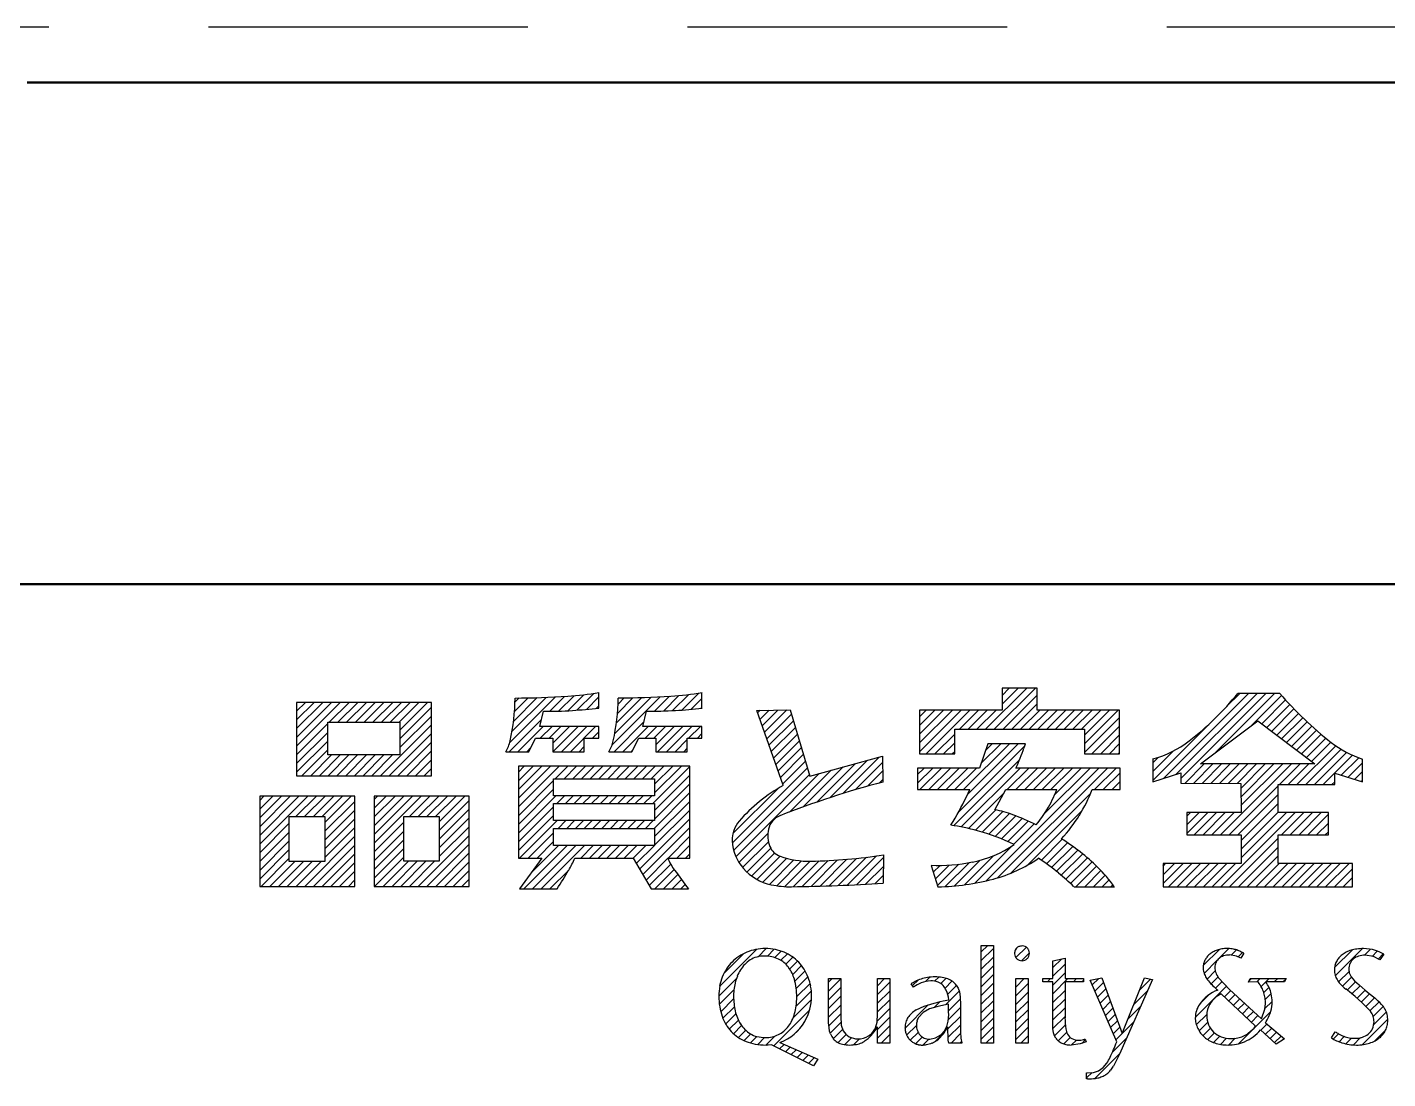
# Model space of a CAD drawing. Header units: millimetres. Extents: x -1556 to 1738, y -901 to 1368.
# Drawn here: x 60 to 138.6, y -892.6 to -831.8 of the extents above; entities that cross this region are included whole.
import ezdxf

# ---------------------------------------------------------------- set-up
doc = ezdxf.new("R2010")
doc.units = ezdxf.units.MM
doc.header["$LTSCALE"] = 1.453415
doc.linetypes.add('DASHED', pattern=[19.05, 12.7, -6.35])
doc.layers.add('※200以降使用不可', color=7, linetype='Continuous')
doc.layers.add('設計用（構成部品類）', color=7, linetype='Continuous')

# ---------------------------------------------------------------- blocks, each defined once
blk = doc.blocks.new('JZB_0001')
at = {"layer": '※200以降使用不可', "color": 30, "linetype": 'Continuous', "lineweight": 50}
blk.add_line((25, 9.288), (821, 9.288), dxfattribs=at)
at = {"layer": '※200以降使用不可', "color": 1, "linetype": 'Continuous', "lineweight": 25}
for p, q in [((411.549, 7.454), (411.764, 7.669)), ((411.678, 7.457), (411.9, 7.679)), ((411.809, 7.462), (412.04, 7.693)), ((411.943, 7.47), (412.185, 7.711)), ((412.259, 7.497), (412.259, 7.723)), ((413.063, 7.454), (413.279, 7.671)), ((413.192, 7.457), (413.416, 7.681)), ((413.324, 7.463), (413.557, 7.696)), ((413.459, 7.472), (413.702, 7.715)), ((413.749, 7.497), (413.749, 7.723)), ((417.846, 7.193), (418.442, 7.788)), ((417.972, 7.193), (418.568, 7.788)), ((418.084, 7.682), (418.189, 7.788)), ((418.084, 7.556), (418.316, 7.788)), ((418.084, 7.788), (418.084, 7.47)), ((418.592, 7.788), (418.084, 7.788)), ((418.098, 7.193), (418.592, 7.686)), ((418.592, 7.47), (418.592, 7.788)), ((420.415, 6.482), (421.644, 7.711)), ((420.602, 6.543), (421.77, 7.711)), ((420.668, 6.483), (421.896, 7.711)), ((421.159, 6.848), (422.022, 7.711)), ((421.329, 7.522), (421.518, 7.711)), ((422.096, 7.711), (421.49, 7.711)), ((421.663, 7.226), (422.12, 7.683)), ((407.893, 7.456), (408.019, 7.581)), ((407.893, 7.33), (408.145, 7.581)), ((407.893, 7.204), (408.271, 7.581)), ((407.893, 7.077), (408.397, 7.581)), ((407.893, 6.951), (408.523, 7.581)), ((407.893, 7.581), (407.893, 6.523)), ((409.84, 7.581), (407.893, 7.581)), ((408.363, 7.295), (408.65, 7.581)), ((408.489, 7.295), (408.776, 7.581)), ((408.615, 7.295), (408.902, 7.581)), ((408.742, 7.295), (409.028, 7.581)), ((408.868, 7.295), (409.154, 7.581)), ((408.994, 7.295), (409.28, 7.581)), ((409.12, 7.295), (409.406, 7.581)), ((409.246, 7.295), (409.532, 7.581)), ((409.372, 7.295), (409.659, 7.581)), ((409.384, 7.18), (409.785, 7.581)), ((409.384, 7.054), (409.84, 7.511)), ((409.84, 6.523), (409.84, 7.581)), ((410.971, 7.002), (411.631, 7.661)), ((411.003, 7.16), (411.498, 7.655)), ((411.025, 7.308), (411.368, 7.651)), ((411.039, 7.449), (411.238, 7.648)), ((411.047, 7.583), (411.11, 7.646)), ((412.08, 7.48), (412.259, 7.66)), ((412.218, 7.493), (412.259, 7.533)), ((412.45, 6.968), (413.145, 7.663)), ((412.488, 7.131), (413.013, 7.656)), ((412.511, 7.281), (412.882, 7.652)), ((412.527, 7.423), (412.752, 7.648)), ((412.536, 7.558), (412.624, 7.646)), ((413.595, 7.482), (413.749, 7.636)), ((413.735, 7.495), (413.749, 7.51)), ((414.539, 7.467), (415.022, 7.474)), ((414.618, 7.244), (414.846, 7.471)), ((414.651, 7.151), (414.974, 7.473)), ((415.022, 7.474), (415.309, 6.518)), ((418.225, 7.193), (418.592, 7.56)), ((421.836, 7.273), (422.18, 7.617)), ((421.908, 7.218), (422.241, 7.551)), ((421.98, 7.164), (422.302, 7.487)), ((407.893, 6.825), (408.344, 7.275)), ((408.344, 7.295), (409.384, 7.295)), ((408.344, 6.823), (408.344, 7.295)), ((409.384, 6.928), (409.84, 7.385)), ((409.384, 7.295), (409.384, 6.823)), ((410.964, 6.869), (411.429, 7.334)), ((411.404, 7.234), (411.459, 7.454)), ((412.478, 6.869), (412.911, 7.302)), ((412.894, 7.234), (412.948, 7.454)), ((414.922, 6.384), (414.539, 7.467)), ((414.552, 7.43), (414.59, 7.468)), ((414.585, 7.337), (414.718, 7.47)), ((414.684, 7.057), (415.04, 7.414)), ((414.717, 6.964), (415.069, 7.317)), ((416.892, 7.374), (416.988, 7.47)), ((416.892, 7.248), (417.114, 7.47)), ((416.892, 7.122), (417.24, 7.47)), ((416.892, 6.996), (417.366, 7.47)), ((416.892, 6.869), (417.492, 7.47)), ((416.892, 7.47), (416.892, 6.838)), ((418.084, 7.47), (416.892, 7.47)), ((416.987, 6.838), (417.619, 7.47)), ((417.468, 7.193), (417.745, 7.47)), ((417.594, 7.193), (417.871, 7.47)), ((417.72, 7.193), (417.997, 7.47)), ((418.351, 7.193), (418.628, 7.47)), ((418.477, 7.193), (418.754, 7.47)), ((419.783, 7.47), (418.592, 7.47)), ((418.603, 7.193), (418.88, 7.47)), ((418.729, 7.193), (419.006, 7.47)), ((418.855, 7.193), (419.132, 7.47)), ((418.981, 7.193), (419.258, 7.47)), ((419.107, 7.193), (419.384, 7.47)), ((419.233, 7.193), (419.51, 7.47)), ((419.275, 7.108), (419.637, 7.47)), ((419.275, 6.982), (419.763, 7.47)), ((419.275, 6.856), (419.783, 7.364)), ((419.783, 6.838), (419.783, 7.47)), ((420.952, 6.693), (421.781, 7.314)), ((421.781, 7.314), (422.603, 6.693)), ((422.052, 7.11), (422.365, 7.423)), ((422.123, 7.055), (422.429, 7.361)), ((422.195, 7.001), (422.494, 7.3)), ((407.893, 6.699), (408.344, 7.149)), ((409.105, 6.523), (409.84, 7.259)), ((409.231, 6.523), (409.84, 7.132)), ((411.09, 6.869), (411.455, 7.234)), ((412.259, 7.234), (411.404, 7.234)), ((411.412, 7.065), (411.582, 7.234)), ((411.539, 7.065), (411.708, 7.234)), ((411.592, 6.993), (411.834, 7.234)), ((411.595, 6.869), (411.96, 7.234)), ((411.721, 6.869), (412.086, 7.234)), ((411.847, 6.869), (412.212, 7.234)), ((412.169, 7.065), (412.259, 7.155)), ((412.259, 7.065), (412.259, 7.234)), ((412.604, 6.869), (412.969, 7.234)), ((413.749, 7.234), (412.894, 7.234)), ((412.926, 7.065), (413.095, 7.234)), ((413.052, 7.065), (413.221, 7.234)), ((413.082, 6.969), (413.347, 7.234)), ((413.108, 6.869), (413.473, 7.234)), ((413.234, 6.869), (413.6, 7.234)), ((413.556, 7.065), (413.726, 7.234)), ((413.683, 7.065), (413.749, 7.132)), ((413.749, 7.065), (413.749, 7.234)), ((414.75, 6.871), (415.099, 7.22)), ((414.783, 6.778), (415.128, 7.123)), ((417.113, 6.838), (417.401, 7.125)), ((417.401, 6.838), (417.401, 7.193)), ((417.401, 7.193), (419.275, 7.193)), ((419.275, 7.193), (419.275, 6.838)), ((419.383, 6.838), (419.783, 7.238)), ((419.509, 6.838), (419.783, 7.112)), ((420.262, 6.455), (421.046, 7.239)), ((422.267, 6.947), (422.559, 7.239)), ((422.339, 6.893), (422.626, 7.18)), ((422.411, 6.838), (422.694, 7.122)), ((407.893, 6.573), (408.344, 7.023)), ((407.97, 6.523), (408.344, 6.897)), ((409.357, 6.523), (409.84, 7.006)), ((409.483, 6.523), (409.84, 6.88)), ((411.216, 6.869), (411.276, 6.928)), ((411.246, 6.869), (411.345, 7.065)), ((411.345, 7.065), (411.592, 7.065)), ((411.592, 7.065), (411.592, 6.869)), ((411.973, 6.869), (412.048, 6.944)), ((412.048, 7.065), (412.259, 7.065)), ((412.048, 6.869), (412.048, 7.065)), ((412.735, 6.869), (412.835, 7.065)), ((412.835, 7.065), (413.082, 7.065)), ((413.082, 7.065), (413.082, 6.869)), ((413.361, 6.869), (413.537, 7.046)), ((413.487, 6.869), (413.537, 6.92)), ((413.537, 7.065), (413.749, 7.065)), ((413.537, 6.869), (413.537, 7.065)), ((414.816, 6.685), (415.157, 7.026)), ((414.849, 6.592), (415.186, 6.929)), ((417.239, 6.838), (417.401, 6.999)), ((417.452, 5.993), (418.411, 6.952)), ((417.529, 6.322), (418.191, 6.984)), ((417.586, 6.253), (418.317, 6.984)), ((417.879, 6.984), (417.759, 6.634)), ((417.782, 6.702), (418.065, 6.984)), ((417.848, 6.893), (417.939, 6.984)), ((418.421, 6.984), (417.879, 6.984)), ((419.635, 6.838), (419.783, 6.986)), ((420.263, 6.583), (420.561, 6.88)), ((422.345, 6.394), (422.905, 6.955)), ((422.471, 6.394), (422.982, 6.905)), ((422.483, 6.784), (422.763, 7.065)), ((422.554, 6.73), (422.833, 7.009)), ((408.096, 6.523), (408.396, 6.823)), ((408.222, 6.523), (408.522, 6.823)), ((409.384, 6.823), (408.344, 6.823)), ((408.348, 6.523), (408.648, 6.823)), ((408.474, 6.523), (408.774, 6.823)), ((408.601, 6.523), (408.9, 6.823)), ((408.727, 6.523), (409.026, 6.823)), ((408.853, 6.523), (409.152, 6.823)), ((408.979, 6.523), (409.278, 6.823)), ((409.609, 6.523), (409.84, 6.754)), ((410.914, 6.869), (411.246, 6.869)), ((411.592, 6.869), (412.048, 6.869)), ((412.404, 6.869), (412.735, 6.869)), ((412.73, 6.869), (412.741, 6.88)), ((413.082, 6.869), (413.537, 6.869)), ((414.882, 6.498), (415.215, 6.832)), ((414.915, 6.405), (415.244, 6.735)), ((415.309, 6.518), (416.359, 6.804)), ((415.407, 6.141), (415.962, 6.696)), ((415.597, 6.205), (416.136, 6.743)), ((415.783, 6.264), (416.309, 6.791)), ((415.964, 6.319), (416.36, 6.716)), ((416.359, 6.804), (416.364, 6.431)), ((416.892, 6.838), (417.401, 6.838)), ((417.365, 6.838), (417.401, 6.873)), ((417.387, 5.802), (418.333, 6.747)), ((419.275, 6.838), (419.783, 6.838)), ((419.761, 6.838), (419.783, 6.86)), ((420.265, 6.764), (420.262, 6.433)), ((420.264, 6.71), (420.342, 6.788)), ((420.728, 6.417), (421.004, 6.693)), ((420.853, 6.416), (421.13, 6.693)), ((422.603, 6.693), (420.952, 6.693)), ((420.979, 6.415), (421.256, 6.693)), ((421.104, 6.414), (421.382, 6.693)), ((421.229, 6.413), (421.509, 6.693)), ((421.24, 5.668), (422.265, 6.693)), ((421.354, 6.413), (421.635, 6.693)), ((421.48, 6.412), (421.761, 6.693)), ((421.533, 6.339), (421.887, 6.693)), ((421.535, 6.214), (422.013, 6.693)), ((421.536, 6.09), (422.139, 6.693)), ((422.092, 6.394), (422.391, 6.693)), ((422.218, 6.394), (422.517, 6.693)), ((422.597, 6.394), (423.062, 6.859)), ((422.723, 6.394), (423.147, 6.818)), ((422.985, 6.53), (423.237, 6.782)), ((423.08, 6.499), (423.291, 6.71)), ((423.291, 6.432), (423.291, 6.763)), ((407.893, 6.523), (409.84, 6.523)), ((409.736, 6.523), (409.84, 6.628)), ((411.097, 6.575), (411.182, 6.661)), ((411.097, 6.323), (411.434, 6.661)), ((411.097, 6.197), (411.56, 6.661)), ((411.097, 6.449), (411.308, 6.66)), ((411.097, 6.071), (411.686, 6.66)), ((411.097, 6.66), (411.097, 5.332)), ((413.574, 6.66), (411.097, 6.66)), ((411.63, 6.478), (411.812, 6.661)), ((411.756, 6.478), (411.938, 6.661)), ((411.882, 6.478), (412.065, 6.661)), ((412.008, 6.478), (412.191, 6.661)), ((412.135, 6.478), (412.317, 6.661)), ((412.261, 6.478), (412.443, 6.661)), ((412.387, 6.478), (412.569, 6.661)), ((412.513, 6.478), (412.695, 6.661)), ((412.639, 6.478), (412.821, 6.661)), ((412.765, 6.478), (412.947, 6.661)), ((412.891, 6.478), (413.073, 6.661)), ((413.017, 6.478), (413.2, 6.661)), ((413.037, 6.12), (413.574, 6.657)), ((413.065, 6.4), (413.326, 6.661)), ((413.065, 6.274), (413.452, 6.661)), ((413.065, 6.021), (413.574, 6.53)), ((413.574, 5.332), (413.574, 6.661)), ((414.188, 5.552), (415.273, 6.638)), ((414.207, 5.445), (415.302, 6.541)), ((414.239, 5.352), (415.442, 6.554)), ((415.011, 5.997), (415.615, 6.601)), ((415.212, 6.072), (415.789, 6.649)), ((416.141, 6.371), (416.362, 6.591)), ((416.865, 6.541), (416.958, 6.634)), ((416.865, 6.415), (417.084, 6.634)), ((416.865, 6.634), (416.865, 6.322)), ((417.759, 6.634), (416.865, 6.634)), ((416.898, 6.322), (417.211, 6.634)), ((417.024, 6.322), (417.337, 6.634)), ((417.15, 6.322), (417.463, 6.634)), ((417.276, 6.322), (417.589, 6.634)), ((417.403, 6.322), (417.715, 6.634)), ((417.494, 5.782), (418.346, 6.634)), ((417.848, 5.001), (419.481, 6.634)), ((418.018, 5.046), (419.607, 6.634)), ((418.159, 6.322), (418.472, 6.634)), ((419.79, 6.634), (418.284, 6.634)), ((418.285, 6.322), (418.598, 6.634)), ((418.412, 6.322), (418.724, 6.634)), ((418.538, 6.322), (418.85, 6.634)), ((418.664, 6.322), (418.976, 6.634)), ((418.701, 5.981), (419.355, 6.634)), ((418.79, 6.322), (419.102, 6.634)), ((418.846, 6.252), (419.229, 6.634)), ((419.421, 6.322), (419.733, 6.634)), ((419.547, 6.322), (419.79, 6.566)), ((419.79, 6.322), (419.79, 6.634)), ((420.262, 6.433), (420.668, 6.564)), ((420.668, 6.564), (420.668, 6.417)), ((422.892, 6.559), (423.291, 6.432)), ((422.892, 6.394), (422.892, 6.559)), ((423.176, 6.469), (423.291, 6.584)), ((411.097, 5.945), (411.606, 6.454)), ((411.097, 5.819), (411.606, 6.328)), ((411.606, 6.478), (413.065, 6.478)), ((411.606, 6.233), (411.606, 6.478)), ((413.065, 6.478), (413.065, 6.233)), ((413.065, 5.895), (413.574, 6.404)), ((414.195, 5.686), (414.853, 6.343)), ((416.315, 6.418), (416.363, 6.467)), ((416.865, 6.322), (417.619, 6.322)), ((417.98, 6.029), (418.139, 6.322)), ((418.139, 6.322), (418.875, 6.322)), ((419.386, 6.322), (419.79, 6.322)), ((419.673, 6.322), (419.79, 6.439)), ((420.668, 6.417), (421.532, 6.411)), ((421.366, 5.668), (422.073, 6.375)), ((421.532, 6.411), (421.538, 5.99)), ((422.073, 6.394), (422.892, 6.394)), ((422.073, 5.99), (422.073, 6.394)), ((422.849, 6.394), (422.892, 6.436)), ((423.272, 6.438), (423.291, 6.458)), ((407.359, 6.164), (407.421, 6.227)), ((407.359, 6.038), (407.547, 6.227)), ((407.359, 5.912), (407.673, 6.227)), ((407.359, 5.786), (407.799, 6.227)), ((407.359, 5.66), (407.925, 6.227)), ((407.359, 5.534), (408.052, 6.227)), ((407.359, 6.227), (407.359, 4.924)), ((408.734, 6.227), (407.359, 6.227)), ((407.882, 5.931), (408.178, 6.227)), ((408.008, 5.931), (408.304, 6.227)), ((408.134, 5.931), (408.43, 6.227)), ((408.26, 5.931), (408.556, 6.227)), ((408.3, 5.845), (408.682, 6.227)), ((408.3, 5.719), (408.734, 6.152)), ((408.733, 4.924), (408.734, 6.227)), ((409.012, 6.178), (409.062, 6.228)), ((409.012, 6.052), (409.188, 6.228)), ((409.012, 5.926), (409.314, 6.228)), ((409.012, 5.8), (409.44, 6.228)), ((409.012, 5.673), (409.566, 6.228)), ((409.012, 5.547), (409.693, 6.228)), ((409.012, 6.228), (409.012, 4.924)), ((410.387, 6.228), (409.012, 6.228)), ((409.523, 5.932), (409.819, 6.228)), ((409.649, 5.932), (409.945, 6.228)), ((409.775, 5.932), (410.071, 6.228)), ((409.901, 5.932), (410.197, 6.228)), ((409.953, 5.858), (410.323, 6.228)), ((409.953, 5.732), (410.387, 6.166)), ((410.383, 4.924), (410.387, 6.228)), ((411.097, 5.693), (411.637, 6.233)), ((413.065, 6.233), (411.606, 6.233)), ((411.606, 6.12), (413.065, 6.12)), ((411.606, 5.874), (411.606, 6.12)), ((411.65, 6.12), (411.763, 6.233)), ((411.776, 6.12), (411.889, 6.233)), ((411.902, 6.12), (412.015, 6.233)), ((412.028, 6.12), (412.141, 6.233)), ((412.154, 6.12), (412.267, 6.233)), ((412.281, 6.12), (412.393, 6.233)), ((412.407, 6.12), (412.52, 6.233)), ((412.533, 6.12), (412.646, 6.233)), ((412.659, 6.12), (412.772, 6.233)), ((412.785, 6.12), (412.898, 6.233)), ((412.911, 6.12), (413.024, 6.233)), ((413.057, 5.761), (413.574, 6.278)), ((413.065, 5.642), (413.574, 6.151)), ((413.065, 6.12), (413.065, 5.874)), ((417.598, 5.76), (418.115, 6.277)), ((418.213, 5.114), (419.362, 6.264)), ((421.493, 5.668), (422.073, 6.249)), ((421.537, 5.586), (422.073, 6.123)), ((407.786, 5.931), (408.3, 5.931)), ((407.786, 5.285), (407.786, 5.931)), ((408.3, 5.592), (408.734, 6.026)), ((408.3, 5.931), (408.3, 5.285)), ((408.3, 5.466), (408.734, 5.9)), ((409.44, 5.932), (409.953, 5.932)), ((409.44, 5.286), (409.44, 5.932)), ((409.953, 5.606), (410.387, 6.039)), ((409.953, 5.932), (409.953, 5.286)), ((409.953, 5.48), (410.386, 5.913)), ((411.097, 5.566), (411.606, 6.075)), ((411.097, 5.44), (411.606, 5.949)), ((412.847, 5.173), (413.574, 5.9)), ((413.065, 5.517), (413.574, 6.026)), ((417.699, 5.735), (417.991, 6.027)), ((417.797, 5.707), (418.094, 6.004)), ((417.893, 5.677), (418.191, 5.975)), ((417.986, 5.644), (418.284, 5.942)), ((418.077, 5.609), (418.374, 5.906)), ((418.459, 5.234), (419.238, 6.013)), ((420.755, 5.939), (420.805, 5.99)), ((420.755, 5.813), (420.932, 5.99)), ((420.755, 5.687), (421.058, 5.99)), ((420.755, 5.99), (420.755, 5.668)), ((421.538, 5.99), (420.755, 5.99)), ((420.862, 5.668), (421.184, 5.99)), ((420.988, 5.668), (421.31, 5.99)), ((421.114, 5.668), (421.436, 5.99)), ((421.246, 4.917), (422.319, 5.99)), ((421.537, 5.46), (422.073, 5.997)), ((421.537, 5.334), (422.193, 5.99)), ((422.799, 5.99), (422.073, 5.99)), ((422.123, 5.668), (422.445, 5.99)), ((422.249, 5.668), (422.571, 5.99)), ((422.375, 5.668), (422.697, 5.99)), ((422.502, 5.668), (422.799, 5.965)), ((422.799, 5.668), (422.799, 5.99)), ((407.359, 5.408), (407.786, 5.835)), ((407.359, 5.282), (407.786, 5.709)), ((408.3, 5.34), (408.734, 5.773)), ((409.012, 5.421), (409.44, 5.849)), ((409.012, 5.295), (409.44, 5.723)), ((409.953, 5.353), (410.386, 5.786)), ((411.114, 5.332), (411.656, 5.874)), ((413.065, 5.874), (411.606, 5.874)), ((411.606, 5.513), (411.606, 5.761)), ((411.606, 5.761), (413.065, 5.761)), ((411.67, 5.761), (411.782, 5.874)), ((411.796, 5.761), (411.909, 5.874)), ((411.922, 5.761), (412.035, 5.874)), ((412.048, 5.761), (412.161, 5.874)), ((412.174, 5.761), (412.287, 5.874)), ((412.3, 5.761), (412.413, 5.874)), ((412.427, 5.761), (412.539, 5.874)), ((412.553, 5.761), (412.665, 5.874)), ((412.679, 5.761), (412.791, 5.874)), ((412.805, 5.761), (412.918, 5.874)), ((412.894, 5.094), (413.574, 5.774)), ((412.931, 5.761), (413.044, 5.874)), ((413.065, 5.761), (413.065, 5.513)), ((418.166, 5.571), (418.462, 5.868)), ((418.252, 5.532), (418.548, 5.828)), ((422.628, 5.668), (422.799, 5.839)), ((422.754, 5.668), (422.799, 5.713)), ((407.359, 5.155), (407.786, 5.583)), ((408.01, 4.924), (408.733, 5.647)), ((408.136, 4.924), (408.733, 5.521)), ((409.012, 5.169), (409.44, 5.597)), ((409.65, 4.924), (410.385, 5.66)), ((409.776, 4.924), (410.385, 5.533)), ((411.175, 4.888), (411.8, 5.513)), ((411.24, 5.332), (411.606, 5.697)), ((411.287, 5.126), (411.674, 5.513)), ((411.301, 4.888), (411.926, 5.513)), ((411.366, 5.332), (411.606, 5.571)), ((411.427, 4.888), (412.052, 5.513)), ((413.065, 5.513), (411.606, 5.513)), ((411.997, 5.332), (412.179, 5.513)), ((412.123, 5.332), (412.305, 5.513)), ((412.249, 5.332), (412.431, 5.513)), ((412.375, 5.332), (412.557, 5.513)), ((412.501, 5.332), (412.683, 5.513)), ((412.627, 5.332), (412.809, 5.513)), ((412.754, 5.331), (412.937, 5.513)), ((412.8, 5.252), (413.061, 5.513)), ((413.258, 5.332), (413.574, 5.648)), ((413.384, 5.332), (413.574, 5.521)), ((414.283, 5.269), (414.701, 5.687)), ((414.336, 5.196), (414.709, 5.569)), ((418.652, 5.301), (418.955, 5.604)), ((418.726, 5.249), (419.031, 5.554)), ((420.755, 5.668), (421.537, 5.668)), ((421.372, 4.917), (422.073, 5.618)), ((421.537, 5.668), (421.537, 5.254)), ((422.073, 5.668), (422.799, 5.668)), ((422.073, 5.254), (422.073, 5.668)), ((407.359, 5.029), (407.786, 5.457)), ((407.379, 4.924), (407.786, 5.331)), ((408.262, 4.924), (408.733, 5.395)), ((409.012, 5.043), (409.44, 5.47)), ((409.019, 4.924), (409.44, 5.344)), ((409.902, 4.924), (410.385, 5.407)), ((411.097, 5.332), (411.436, 5.332)), ((411.436, 5.332), (411.114, 4.888)), ((411.912, 5.332), (412.754, 5.332)), ((412.754, 5.332), (413.015, 4.888)), ((412.941, 5.014), (413.255, 5.329)), ((413.254, 5.332), (413.574, 5.332)), ((413.51, 5.332), (413.574, 5.395)), ((414.397, 5.131), (414.742, 5.476)), ((414.467, 5.074), (414.798, 5.405)), ((414.543, 5.025), (414.878, 5.359)), ((414.629, 4.984), (414.974, 5.33)), ((415.454, 4.927), (415.843, 5.315)), ((415.584, 4.931), (415.982, 5.328)), ((415.715, 4.935), (416.124, 5.344)), ((415.847, 4.941), (416.269, 5.363)), ((415.979, 4.947), (416.372, 5.34)), ((416.373, 5.378), (416.368, 4.968)), ((417.54, 4.946), (417.961, 5.367)), ((417.689, 4.969), (418.222, 5.501)), ((418.799, 5.196), (419.105, 5.502)), ((418.87, 5.141), (419.178, 5.448)), ((418.939, 5.084), (419.249, 5.393)), ((419.007, 5.026), (419.318, 5.336)), ((421.498, 4.917), (422.073, 5.492)), ((421.624, 4.917), (422.073, 5.366)), ((407.505, 4.924), (407.866, 5.285)), ((407.632, 4.924), (407.992, 5.285)), ((407.758, 4.924), (408.119, 5.285)), ((408.3, 5.285), (407.786, 5.285)), ((407.884, 4.924), (408.245, 5.285)), ((408.388, 4.924), (408.733, 5.268)), ((408.514, 4.924), (408.733, 5.142)), ((409.145, 4.924), (409.508, 5.286)), ((409.271, 4.924), (409.634, 5.286)), ((409.397, 4.924), (409.76, 5.286)), ((409.953, 5.286), (409.44, 5.286)), ((409.523, 4.924), (409.886, 5.286)), ((410.028, 4.924), (410.384, 5.28)), ((410.154, 4.924), (410.384, 5.154)), ((411.553, 4.888), (411.825, 5.159)), ((412.987, 4.935), (413.297, 5.244)), ((413.067, 4.888), (413.345, 5.167)), ((414.724, 4.953), (415.078, 5.307)), ((414.83, 4.933), (415.189, 5.292)), ((414.944, 4.921), (415.311, 5.288)), ((415.068, 4.918), (415.44, 5.291)), ((415.196, 4.921), (415.572, 5.297)), ((415.325, 4.923), (415.706, 5.305)), ((416.112, 4.954), (416.371, 5.213)), ((417.059, 5.227), (417.157, 4.918)), ((417.061, 5.223), (417.065, 5.227)), ((417.091, 5.127), (417.189, 5.226)), ((417.121, 5.031), (417.321, 5.231)), ((417.151, 4.935), (417.459, 5.244)), ((417.263, 4.921), (417.608, 5.266)), ((417.398, 4.93), (417.77, 5.302)), ((419.074, 4.966), (419.385, 5.277)), ((419.152, 4.919), (419.45, 5.216)), ((419.279, 4.919), (419.513, 5.153)), ((420.41, 5.216), (420.448, 5.254)), ((420.41, 5.089), (420.574, 5.254)), ((420.41, 4.963), (420.7, 5.254)), ((420.41, 5.254), (420.41, 4.917)), ((421.537, 5.254), (420.41, 5.254)), ((420.489, 4.917), (420.827, 5.254)), ((420.615, 4.917), (420.953, 5.254)), ((420.741, 4.917), (421.079, 5.254)), ((420.867, 4.917), (421.205, 5.254)), ((420.993, 4.917), (421.331, 5.254)), ((421.12, 4.917), (421.457, 5.254)), ((421.75, 4.917), (422.088, 5.254)), ((421.876, 4.917), (422.214, 5.254)), ((422.002, 4.917), (422.34, 5.254)), ((423.145, 5.254), (422.073, 5.254)), ((422.129, 4.917), (422.466, 5.254)), ((422.255, 4.917), (422.592, 5.254)), ((422.381, 4.917), (422.718, 5.254)), ((422.507, 4.917), (422.845, 5.254)), ((422.633, 4.917), (422.971, 5.254)), ((422.759, 4.917), (423.097, 5.254)), ((422.885, 4.917), (423.145, 5.177)), ((423.145, 4.917), (423.145, 5.254)), ((407.359, 4.924), (408.733, 4.924)), ((408.641, 4.924), (408.733, 5.016)), ((409.012, 4.924), (410.383, 4.924)), ((410.28, 4.924), (410.384, 5.027)), ((413.193, 4.888), (413.399, 5.094)), ((413.319, 4.888), (413.452, 5.021)), ((413.445, 4.888), (413.506, 4.949)), ((416.245, 4.961), (416.369, 5.085)), ((419.124, 4.919), (419.707, 4.919)), ((419.405, 4.919), (419.574, 5.087)), ((419.531, 4.919), (419.631, 5.019)), ((419.657, 4.919), (419.686, 4.947)), ((420.41, 4.917), (423.145, 4.917)), ((423.011, 4.917), (423.145, 5.05)), ((423.138, 4.917), (423.145, 4.924)), ((411.114, 4.888), (411.657, 4.888)), ((413.015, 4.888), (413.552, 4.888))]:
    blk.add_line(p, q, dxfattribs=at)
at = {"layer": '※200以降使用不可', "color": 5, "linetype": 'Continuous', "lineweight": 25}
for p, q in [((414.003, 3.476), (414.542, 4.014)), ((414.065, 3.664), (414.355, 3.953)), ((414.56, 3.906), (414.678, 4.025)), ((414.695, 3.915), (414.794, 4.014)), ((414.8, 3.894), (414.894, 3.988)), ((414.887, 3.855), (414.982, 3.95)), ((417.784, 3.977), (417.877, 4.07)), ((417.784, 4.07), (417.96, 4.07)), ((417.784, 2.658), (417.784, 4.07)), ((417.784, 3.851), (417.96, 4.027)), ((417.96, 4.07), (417.96, 2.658)), ((418.283, 3.894), (418.435, 4.045)), ((418.285, 4.021), (418.307, 4.044)), ((418.365, 3.849), (418.479, 3.963)), ((420.992, 3.78), (421.224, 4.012)), ((421.228, 3.89), (421.362, 4.024)), ((421.473, 3.916), (421.371, 3.932)), ((421.393, 3.928), (421.47, 4.006)), ((421.495, 3.904), (421.558, 3.967)), ((421.575, 3.957), (421.536, 3.884)), ((422.889, 3.749), (423.146, 4.006)), ((422.899, 3.633), (423.291, 4.025)), ((423.32, 3.928), (423.408, 4.015)), ((423.43, 3.912), (423.506, 3.988)), ((423.518, 3.874), (423.592, 3.948)), ((423.602, 3.942), (423.544, 3.86)), ((414.958, 3.8), (415.06, 3.902)), ((415.016, 3.731), (415.129, 3.844)), ((415.06, 3.65), (415.188, 3.778)), ((417.784, 3.725), (417.96, 3.901)), ((417.784, 3.599), (417.96, 3.775)), ((418.818, 3.849), (418.994, 3.888)), ((418.818, 3.75), (418.946, 3.878)), ((418.818, 3.59), (418.818, 3.849)), ((418.818, 3.624), (418.994, 3.8)), ((418.994, 3.888), (418.994, 3.59)), ((421.004, 3.666), (421.193, 3.855)), ((421.536, 3.884), (421.473, 3.916)), ((423.452, 3.909), (423.331, 3.928)), ((423.544, 3.86), (423.452, 3.909)), ((413.991, 3.338), (414.246, 3.593)), ((415.091, 3.555), (415.238, 3.702)), ((415.11, 3.448), (415.28, 3.617)), ((415.578, 3.537), (415.631, 3.59)), ((415.578, 3.59), (415.754, 3.59)), ((415.578, 3.053), (415.578, 3.59)), ((415.578, 3.411), (415.754, 3.587)), ((415.754, 3.59), (415.754, 3.047)), ((416.285, 3.487), (416.388, 3.59)), ((416.285, 3.59), (416.461, 3.59)), ((416.285, 3.082), (416.285, 3.59)), ((416.461, 3.59), (416.461, 2.658)), ((416.791, 3.489), (416.871, 3.569)), ((416.977, 3.549), (417.041, 3.613)), ((417.107, 3.553), (417.169, 3.614)), ((417.2, 3.519), (417.275, 3.595)), ((417.261, 3.454), (417.361, 3.555)), ((417.784, 3.473), (417.96, 3.649)), ((418.284, 3.469), (418.406, 3.59)), ((418.284, 3.59), (418.46, 3.59)), ((418.284, 2.658), (418.284, 3.59)), ((418.46, 3.59), (418.46, 2.658)), ((418.674, 3.59), (418.818, 3.59)), ((418.674, 3.546), (418.674, 3.59)), ((418.818, 3.546), (418.674, 3.546)), ((418.74, 3.546), (418.784, 3.59)), ((418.818, 3.497), (418.994, 3.674)), ((418.818, 3.371), (419.036, 3.59)), ((418.818, 2.969), (418.818, 3.546)), ((418.994, 3.59), (419.263, 3.59)), ((418.994, 3.546), (418.994, 3.025)), ((419.263, 3.546), (418.994, 3.546)), ((419.118, 3.546), (419.162, 3.59)), ((419.245, 3.546), (419.263, 3.565)), ((419.263, 3.59), (419.263, 3.546)), ((419.358, 3.57), (419.527, 3.602)), ((419.741, 2.677), (419.358, 3.57)), ((419.388, 3.499), (419.482, 3.593)), ((419.527, 3.602), (419.819, 2.798)), ((420.257, 3.578), (419.782, 2.5)), ((419.819, 2.798), (420.141, 3.602)), ((420.07, 3.424), (420.229, 3.584)), ((420.141, 3.602), (420.257, 3.578)), ((421.046, 3.582), (421.165, 3.701)), ((421.104, 3.513), (421.205, 3.615)), ((421.168, 3.451), (421.265, 3.549)), ((421.213, 3.604), (421.372, 3.435)), ((421.645, 3.541), (421.67, 3.594)), ((421.783, 3.543), (421.645, 3.541)), ((421.653, 3.559), (421.689, 3.594)), ((421.67, 3.594), (422.188, 3.594)), ((421.763, 3.542), (421.815, 3.594)), ((421.826, 3.479), (421.941, 3.594)), ((422.163, 3.542), (421.896, 3.542)), ((422.015, 3.542), (422.067, 3.594)), ((422.142, 3.542), (422.183, 3.583)), ((422.188, 3.594), (422.163, 3.542)), ((422.946, 3.543), (423.098, 3.695)), ((423.001, 3.483), (423.131, 3.613)), ((423.069, 3.425), (423.191, 3.546)), ((423.094, 3.726), (423.101, 3.672)), ((423.101, 3.672), (423.128, 3.617)), ((423.128, 3.617), (423.174, 3.561)), ((423.174, 3.561), (423.242, 3.5)), ((413.999, 3.219), (414.212, 3.432)), ((415.11, 3.195), (415.329, 3.414)), ((415.118, 3.33), (415.311, 3.522)), ((415.578, 3.285), (415.754, 3.461)), ((416.285, 3.361), (416.461, 3.537)), ((416.285, 3.235), (416.461, 3.411)), ((416.806, 3.467), (416.773, 3.514)), ((417.274, 3.216), (417.466, 3.407)), ((417.3, 3.367), (417.425, 3.492)), ((417.422, 3.497), (417.451, 3.453)), ((417.451, 3.453), (417.468, 3.401)), ((417.468, 3.401), (417.478, 3.326)), ((417.784, 3.347), (417.96, 3.523)), ((417.784, 3.22), (417.96, 3.397)), ((418.284, 3.342), (418.46, 3.519)), ((418.284, 3.216), (418.46, 3.393)), ((418.818, 3.245), (418.994, 3.421)), ((419.426, 3.411), (419.551, 3.536)), ((419.464, 3.323), (419.584, 3.443)), ((419.502, 3.235), (419.618, 3.351)), ((419.985, 3.214), (420.184, 3.412)), ((420.877, 3.034), (421.326, 3.484)), ((420.94, 3.224), (421.071, 3.355)), ((421.748, 2.905), (421.251, 3.372)), ((421.297, 3.329), (421.388, 3.42)), ((421.362, 3.268), (421.454, 3.359)), ((421.372, 3.435), (421.833, 3.008)), ((421.864, 3.391), (421.941, 3.467)), ((421.887, 3.288), (421.973, 3.374)), ((423.131, 3.376), (423.049, 3.441)), ((423.188, 3.33), (423.131, 3.376)), ((423.14, 3.369), (423.257, 3.487)), ((423.214, 3.308), (423.331, 3.424)), ((423.242, 3.5), (423.287, 3.461)), ((423.276, 3.254), (423.394, 3.372)), ((423.287, 3.461), (423.331, 3.424)), ((423.331, 3.424), (423.386, 3.378)), ((423.386, 3.378), (423.469, 3.311)), ((414.019, 3.113), (414.206, 3.3)), ((414.051, 3.019), (414.217, 3.185)), ((415.066, 3.026), (415.331, 3.29)), ((415.578, 3.158), (415.754, 3.335)), ((415.578, 3.032), (415.754, 3.209)), ((416.279, 2.977), (416.461, 3.159)), ((416.285, 3.109), (416.461, 3.285)), ((416.683, 2.876), (417.017, 3.21)), ((416.843, 3.138), (416.96, 3.193)), ((417.038, 3.152), (416.944, 3.101)), ((416.96, 3.193), (417.105, 3.238)), ((417.141, 3.183), (417.038, 3.152)), ((417.105, 3.172), (417.192, 3.259)), ((417.105, 3.238), (417.14, 3.246)), ((417.14, 3.246), (417.189, 3.258)), ((417.199, 3.199), (417.141, 3.183)), ((417.189, 3.258), (417.235, 3.269)), ((417.31, 3.223), (417.199, 3.199)), ((417.235, 3.269), (417.317, 3.285)), ((417.309, 2.998), (417.483, 3.171)), ((417.31, 3.125), (417.48, 3.295)), ((417.31, 3.11), (417.31, 3.223)), ((417.478, 3.326), (417.483, 3.212)), ((417.483, 3.212), (417.483, 2.936)), ((417.784, 3.094), (417.96, 3.271)), ((418.284, 3.09), (418.46, 3.266)), ((418.818, 3.119), (418.994, 3.295)), ((418.818, 2.993), (418.994, 3.169)), ((419.54, 3.146), (419.651, 3.258)), ((419.577, 3.058), (419.685, 3.166)), ((419.901, 3.004), (420.084, 3.187)), ((421.427, 3.207), (421.519, 3.298)), ((421.492, 3.145), (421.585, 3.238)), ((421.558, 3.084), (421.65, 3.177)), ((421.833, 3.008), (421.882, 3.151)), ((421.882, 3.151), (421.89, 3.231)), ((421.883, 3.157), (421.987, 3.261)), ((423.234, 3.291), (423.188, 3.33)), ((423.284, 3.247), (423.234, 3.291)), ((423.41, 3.115), (423.284, 3.247)), ((423.339, 3.19), (423.464, 3.315)), ((423.4, 3.125), (423.531, 3.256)), ((423.446, 3.045), (423.591, 3.19)), ((414.093, 2.935), (414.239, 3.081)), ((414.144, 2.86), (414.275, 2.99)), ((414.786, 2.619), (415.304, 3.137)), ((415.579, 2.954), (415.578, 3.053)), ((415.584, 2.884), (415.579, 2.954)), ((415.582, 2.91), (415.754, 3.082)), ((415.602, 2.804), (415.759, 2.961)), ((415.754, 3.047), (415.762, 2.92)), ((416.256, 2.88), (416.278, 2.961)), ((416.278, 2.961), (416.285, 3.082)), ((416.285, 2.857), (416.461, 3.033)), ((416.944, 3.101), (416.879, 3.03)), ((417.286, 2.9), (417.307, 2.976)), ((417.301, 2.864), (417.483, 3.045)), ((417.307, 2.976), (417.314, 3.065)), ((417.314, 3.065), (417.31, 3.11)), ((417.784, 2.968), (417.96, 3.144)), ((417.784, 2.842), (417.96, 3.018)), ((418.284, 2.964), (418.46, 3.14)), ((418.284, 2.838), (418.46, 3.014)), ((418.82, 2.872), (418.818, 2.969)), ((418.82, 2.869), (418.994, 3.043)), ((419.615, 2.97), (419.719, 3.073)), ((419.653, 2.882), (419.752, 2.981)), ((419.729, 2.705), (419.985, 2.961)), ((420.891, 2.923), (421.042, 3.073)), ((420.93, 2.836), (421.055, 2.96)), ((421.502, 2.65), (421.966, 3.115)), ((421.623, 3.023), (421.716, 3.117)), ((421.688, 2.962), (421.781, 3.056)), ((421.889, 2.953), (422.167, 2.72)), ((423.289, 2.636), (423.657, 3.003)), ((423.455, 2.927), (423.636, 3.108)), ((414.205, 2.795), (414.322, 2.912)), ((414.277, 2.74), (414.382, 2.845)), ((414.358, 2.695), (414.454, 2.791)), ((414.449, 2.661), (414.543, 2.754)), ((414.672, 2.631), (414.801, 2.76)), ((415.08, 2.787), (415.162, 2.869)), ((415.592, 2.833), (415.584, 2.884)), ((415.606, 2.791), (415.592, 2.833)), ((415.646, 2.722), (415.782, 2.859)), ((415.716, 2.667), (415.831, 2.782)), ((415.762, 2.92), (415.79, 2.836)), ((416.285, 2.73), (416.461, 2.907)), ((416.285, 2.658), (416.285, 2.896)), ((416.338, 2.658), (416.461, 2.781)), ((416.706, 2.773), (416.847, 2.915)), ((416.758, 2.699), (416.872, 2.814)), ((417.123, 2.686), (417.253, 2.816)), ((417.125, 2.733), (417.2, 2.777)), ((417.2, 2.777), (417.255, 2.836)), ((417.255, 2.836), (417.286, 2.9)), ((417.308, 2.703), (417.299, 2.896)), ((417.306, 2.743), (417.483, 2.919)), ((417.347, 2.657), (417.485, 2.796)), ((417.483, 2.936), (417.484, 2.817)), ((417.484, 2.817), (417.49, 2.731)), ((417.784, 2.716), (417.96, 2.892)), ((417.851, 2.658), (417.96, 2.766)), ((418.284, 2.712), (418.46, 2.888)), ((418.356, 2.658), (418.46, 2.762)), ((418.827, 2.808), (418.82, 2.872)), ((418.84, 2.766), (418.827, 2.808)), ((418.861, 2.729), (418.84, 2.766)), ((418.841, 2.764), (418.999, 2.922)), ((418.895, 2.692), (419.019, 2.816)), ((419.691, 2.794), (419.786, 2.888)), ((420.986, 2.765), (421.094, 2.873)), ((421.056, 2.709), (421.153, 2.806)), ((421.14, 2.667), (421.23, 2.757)), ((422.046, 2.643), (421.819, 2.851)), ((421.824, 2.846), (421.912, 2.934)), ((421.89, 2.786), (421.98, 2.877)), ((421.956, 2.726), (422.049, 2.819)), ((422.022, 2.666), (422.118, 2.761)), ((422.842, 2.733), (422.899, 2.823)), ((422.867, 2.718), (422.944, 2.795)), ((422.953, 2.678), (423.029, 2.754)), ((423.47, 2.691), (423.626, 2.846)), ((414.554, 2.639), (414.654, 2.739)), ((414.704, 2.631), (414.674, 2.631)), ((414.751, 2.636), (414.704, 2.631)), ((415.36, 2.331), (414.751, 2.636)), ((414.87, 2.577), (414.934, 2.641)), ((414.875, 2.666), (415.421, 2.426)), ((414.954, 2.535), (415.021, 2.602)), ((415.038, 2.493), (415.109, 2.563)), ((415.813, 2.637), (415.911, 2.735)), ((415.936, 2.634), (416.023, 2.721)), ((416.461, 2.658), (416.285, 2.658)), ((416.835, 2.65), (416.932, 2.747)), ((416.942, 2.631), (417.028, 2.717)), ((417.04, 2.717), (417.125, 2.733)), ((417.312, 2.678), (417.308, 2.703)), ((417.317, 2.657), (417.312, 2.678)), ((417.506, 2.656), (417.317, 2.657)), ((417.472, 2.656), (417.5, 2.684)), ((417.49, 2.731), (417.505, 2.661)), ((417.505, 2.661), (417.506, 2.656)), ((417.96, 2.658), (417.784, 2.658)), ((418.46, 2.658), (418.284, 2.658)), ((418.976, 2.647), (419.07, 2.741)), ((419.214, 2.647), (419.082, 2.631)), ((419.087, 2.632), (419.159, 2.703)), ((419.301, 2.678), (419.214, 2.647)), ((419.236, 2.655), (419.29, 2.709)), ((419.287, 2.718), (419.301, 2.678)), ((419.679, 2.529), (419.885, 2.736)), ((421.24, 2.64), (421.328, 2.729)), ((421.357, 2.631), (421.453, 2.728)), ((422.167, 2.719), (422.046, 2.643)), ((423.05, 2.649), (423.132, 2.731)), ((423.16, 2.632), (423.265, 2.738)), ((415.122, 2.45), (415.196, 2.525)), ((415.206, 2.408), (415.284, 2.486)), ((415.29, 2.366), (415.371, 2.448)), ((415.421, 2.426), (415.36, 2.331)), ((419.425, 2.149), (419.786, 2.51)), ((419.545, 2.304), (419.597, 2.37)), ((419.782, 2.5), (419.693, 2.324)), ((419.305, 2.156), (419.384, 2.234)), ((419.305, 2.229), (419.313, 2.229)), ((419.305, 2.143), (419.305, 2.229)), ((419.313, 2.229), (419.403, 2.235)), ((419.403, 2.235), (419.48, 2.259)), ((419.48, 2.259), (419.545, 2.304)), ((419.321, 2.143), (419.305, 2.143))]:
    blk.add_line(p, q, dxfattribs=at)
at = {"layer": '※200以降使用不可', "color": 1, "linetype": 'Continuous', "lineweight": 25}
for centre, radius, start, end in [((410.994, 19.995), 12.35, 270.2524, 273.7812), ((411.482, 12.623), 4.961, 273.7812, 279.0171), ((412.484, 19.996), 12.35, 270.2524, 273.7805), ((412.971, 12.631), 4.969, 273.7805, 279.0118), ((418.325, 10.243), 4.052, 307.4552, 321.3442), ((426.198, 11.278), 5.436, 221.0089, 231.8573), ((407.87, 7.7), 3.18, 347.7902, 359.0132), ((411.339, 16.429), 8.979, 273.4295, 275.8827), ((409.355, 7.7), 3.184, 347.8051, 359.0144), ((412.827, 16.458), 9.009, 273.4285, 275.8768), ((411.474, 14.178), 6.725, 269.8709, 273.4295), ((412.963, 14.176), 6.722, 269.8707, 273.4285), ((410.473, 7.137), 0.516, 328.7777, 347.7902), ((411.962, 7.137), 0.516, 328.8035, 347.8051), ((414.251, 8.423), 4.413, 336.0799, 340.1277), ((416.904, 7.465), 1.592, 340.1277, 342.4306), ((419.851, 8.251), 1.543, 285.5552, 307.4552), ((423.735, 8.142), 1.448, 231.8573, 252.1643), ((416.1, 4.285), 2.406, 119.3142, 138.9548), ((419.764, -6.492), 13.363, 104.7423, 111.4652), ((411.636, 9.154), 6.62, 330.6528, 334.6654), ((417.042, 7.041), 1.969, 329.154, 338.5652), ((417.223, 7.17), 2.324, 328.3214, 338.5957), ((414.973, 5.693), 0.27, 111.4652, 168.0448), ((415.669, 6.887), 1.993, 327.236, 330.6528), ((417.717, 4.559), 1.494, 69.5155, 79.851), ((416.84, 2.212), 4, 64.2405, 69.5155), ((417.271, 6.905), 1.703, 320.1546, 329.154), ((417.405, 7.057), 2.11, 316.7539, 328.3214), ((414.592, 5.599), 0.406, 138.9548, 182.7259), ((415.13, 5.66), 0.43, 168.0192, 202.0593), ((416.851, 2.53), 3.315, 74.6529, 81.4367), ((416.902, 2.715), 3.123, 64.2049, 74.6529), ((414.831, 5.61), 0.645, 182.6992, 221.5573), ((417.328, 6.915), 1.672, 281.3498, 303.9198), ((417.265, 2.934), 3.159, 45.8783, 57.9442), ((410.423, 5.982), 1.625, 329.4911, 336.4195), ((414.082, 5.684), 0.9, 203.0307, 215.9641), ((414.957, 5.59), 0.244, 202.0593, 250.7674), ((415.299, 6.565), 1.278, 250.7226, 271.1745), ((415.16, 13.32), 8.034, 271.1745, 278.6799), ((417.408, 7.082), 2.126, 284.9807, 304.4448), ((416.614, 2.308), 3.622, 50.8559, 56.5364), ((405.579, 8.836), 7.247, 326.9929, 329.4911), ((425.359, 13.866), 14.832, 215.9641, 217.2495), ((414.906, 5.677), 0.746, 221.5573, 257.799), ((417.156, 7.773), 2.547, 267.8292, 281.3498), ((416.628, 2.325), 3.599, 46.1026, 50.8559), ((418.079, 3.774), 1.989, 35.116, 45.8783), ((415.026, 6.226), 1.308, 257.7459, 270.771), ((414.68, 31.974), 27.058, 270.771, 273.577), ((417.117, 8.173), 3.255, 270.7072, 284.9807)]:
    blk.add_arc(centre, radius, start, end, dxfattribs=at)
at = {"layer": '※200以降使用不可', "color": 5, "linetype": 'Continuous', "lineweight": 25}
for centre, radius, start, end in [((414.666, 3.332), 0.695, 112.7773, 123.757), ((414.648, 3.37), 0.653, 100.9428, 112.589), ((414.666, 3.278), 0.747, 90, 100.9428), ((414.666, 3.277), 0.748, 78.9114, 90), ((414.69, 3.397), 0.625, 66.8604, 78.9114), ((414.671, 3.358), 0.668, 55.3556, 66.7008), ((418.41, 3.95), 0.145, 159.655, 180), ((418.361, 3.95), 0.0963, 180.0001, 203.1417), ((418.36, 3.969), 0.0916, 135.6957, 159.655), ((418.357, 3.972), 0.0874, 111.0037, 135.6877), ((418.375, 3.924), 0.138, 90, 111.0037), ((418.375, 3.949), 0.114, 67.9227, 90), ((418.383, 3.967), 0.0939, 44.3485, 67.9227), ((418.38, 3.964), 0.0982, 21.3717, 44.2683), ((418.36, 3.957), 0.12, 0, 21.3716), ((418.367, 3.957), 0.112, 337.8436, 0), ((421.257, 3.734), 0.271, 129.4957, 141.4259), ((421.28, 3.705), 0.308, 118.619, 129.5006), ((421.318, 3.636), 0.387, 108.7601, 118.619), ((421.317, 3.646), 0.378, 99.0228, 109.142), ((421.334, 3.54), 0.485, 90, 99.0228), ((421.367, 3.659), 0.272, 89.162, 107.6949), ((421.334, 3.499), 0.526, 81.6038, 90), ((421.354, 3.634), 0.39, 71.9722, 81.6038), ((421.355, 3.631), 0.392, 62.7473, 72.2705), ((421.214, 3.355), 0.702, 58.9682, 62.7473), ((423.188, 3.689), 0.312, 127.5885, 139.8456), ((423.214, 3.653), 0.356, 116.384, 127.3885), ((423.263, 3.554), 0.467, 106.6274, 116.384), ((423.281, 3.493), 0.53, 97.7845, 106.6347), ((423.304, 3.326), 0.699, 90, 97.7845), ((423.304, 3.455), 0.57, 72.2781, 90), ((423.288, 3.405), 0.623, 59.7209, 72.2781), ((414.617, 3.4), 0.611, 135.1988, 146.9588), ((414.626, 3.392), 0.623, 123.757, 135.3251), ((414.693, 3.475), 0.458, 135.4279, 148.1088), ((414.688, 3.48), 0.451, 122.6471, 135.4279), ((414.626, 3.575), 0.338, 104.8549, 122.5231), ((414.657, 3.46), 0.457, 90, 104.8552), ((414.657, 3.457), 0.46, 64.7035, 89.9998), ((414.684, 3.515), 0.396, 37.146, 64.7035), ((414.599, 3.45), 0.502, 15.2223, 37.1398), ((414.709, 3.413), 0.602, 43.4403, 55.3556), ((414.675, 3.381), 0.649, 32.2354, 43.4397), ((418.368, 3.953), 0.104, 203.1417, 225.7555), ((418.368, 3.952), 0.102, 225.4106, 248.2635), ((418.373, 3.966), 0.117, 248.2662, 270), ((418.373, 3.955), 0.106, 270.0162, 314.9641), ((418.373, 3.954), 0.106, 315.2793, 337.8435), ((421.246, 3.748), 0.256, 167.0678, 180), ((421.241, 3.748), 0.251, 180, 194.7095), ((421.221, 3.753), 0.23, 153.5563, 167.0678), ((421.253, 3.737), 0.266, 141.4259, 153.4401), ((421.337, 3.75), 0.178, 155.3819, 180), ((421.356, 3.75), 0.198, 180, 200.5835), ((421.328, 3.754), 0.168, 129.7999, 155.3818), ((421.342, 3.738), 0.19, 107.6949, 129.9815), ((423.184, 3.715), 0.297, 166.9064, 180), ((423.134, 3.726), 0.246, 152.6999, 166.9064), ((423.155, 3.717), 0.268, 139.8456, 152.9514), ((423.288, 3.73), 0.195, 155.2458, 181.0703), ((423.278, 3.734), 0.183, 129.4373, 155.2458), ((423.293, 3.715), 0.208, 106.984, 129.2697), ((423.327, 3.606), 0.322, 89.2989, 106.984), ((414.66, 3.363), 0.667, 157.95, 169.4594), ((414.691, 3.351), 0.7, 146.9588, 157.9932), ((414.867, 3.385), 0.654, 158.2014, 167.4166), ((414.801, 3.411), 0.584, 148.3803, 158.2014), ((414.134, 3.324), 0.984, 0, 15.2224), ((414.629, 3.352), 0.703, 21.4431, 32.2354), ((414.642, 3.358), 0.689, 10.3217, 21.3779), ((417.159, 2.942), 0.691, 118.7577, 123.9629), ((417.086, 3.074), 0.539, 108.6681, 118.7577), ((417.088, 3.078), 0.536, 98.8899, 108.9956), ((417.054, 3.208), 0.349, 90, 113.1927), ((417.114, 2.912), 0.704, 90, 98.8899), ((417.054, 3.247), 0.311, 70.0971, 90), ((417.114, 2.971), 0.645, 80.5618, 90), ((417.099, 3.369), 0.18, 41.8806, 70.0971), ((417.15, 3.188), 0.426, 69.1351, 80.5619), ((417.198, 3.314), 0.291, 53.4023, 69.1495), ((417.221, 3.344), 0.253, 37.0545, 53.4023), ((421.285, 3.759), 0.296, 194.7095, 208.4112), ((421.364, 3.802), 0.386, 208.3864, 219.4381), ((421.748, 4.118), 0.883, 219.4381, 231.7073), ((421.468, 3.792), 0.317, 200.5836, 216.4641), ((421.41, 3.247), 0.476, 26.3842, 38.3497), ((421.527, 3.27), 0.458, 12.7112, 36.4194), ((423.17, 3.715), 0.283, 180, 194.9734), ((423.149, 3.709), 0.261, 194.9734, 210.4931), ((423.22, 3.749), 0.342, 210.2504, 222.669), ((414.795, 3.338), 0.803, 169.4594, 180), ((415.072, 3.328), 0.867, 173.5084, 180), ((415.165, 3.317), 0.96, 167.3586, 173.5084), ((414.535, 3.338), 0.797, 0, 10.3217), ((417.156, 2.97), 0.608, 113.1928, 125.1968), ((417.014, 3.294), 0.294, 25.7577, 41.7038), ((416.912, 3.245), 0.406, 5.6493, 25.7577), ((421.405, 2.89), 0.573, 110.9701, 145.1388), ((421.425, 3.017), 0.395, 116.096, 148.8176), ((421.348, 3.217), 0.545, 18.1184, 26.3842), ((421.372, 3.23), 0.519, 8.8893, 17.5515), ((421.46, 3.255), 0.526, 0, 12.7112), ((423.495, 4.002), 0.717, 222.669, 231.5481), ((414.953, 3.338), 0.961, 180, 189.3835), ((414.731, 3.301), 0.736, 189.3835, 200.0333), ((415.126, 3.328), 0.92, 180, 186.3505), ((415.154, 3.331), 0.948, 186.3505, 192.6011), ((414.389, 3.289), 0.727, 343.9214, 352.6387), ((414.118, 3.324), 1, 352.6387, 0), ((414.598, 3.338), 0.734, 329.8858, 0), ((421.205, 3.029), 0.328, 145.1388, 180), ((421.357, 3.058), 0.316, 148.8176, 180), ((421.398, 3.234), 0.492, 359.7194, 8.8893), ((421.496, 3.255), 0.491, 344.2408, 0), ((422.906, 2.613), 0.897, 42.487, 51.1303), ((423.302, 2.976), 0.359, 29.0389, 42.487), ((423.337, 2.998), 0.319, 13.883, 28.6284), ((414.7, 3.289), 0.704, 199.9678, 211.1097), ((414.84, 3.261), 0.627, 192.5819, 202.2665), ((414.766, 3.23), 0.547, 202.2665, 212.6964), ((414.629, 3.32), 0.698, 290.6067, 329.8858), ((414.61, 3.195), 0.486, 323.0603, 334.3941), ((414.452, 3.27), 0.661, 334.3941, 343.9729), ((416.967, 2.883), 0.284, 163.724, 180), ((416.918, 2.897), 0.234, 146.0175, 163.7241), ((417.001, 2.842), 0.333, 132.8798, 146.1304), ((417.069, 2.769), 0.433, 121.4384, 132.8798), ((417.089, 2.917), 0.241, 165.6933, 180), ((417.029, 2.932), 0.18, 146.758, 165.6933), ((420.073, 3.025), 1.08, 180, 188.4453), ((421.27, 3.029), 0.394, 180, 192.367), ((421.4, 3.058), 0.359, 180, 202.1934), ((421.417, 3.278), 0.573, 325.5303, 344.2408), ((423.199, 2.964), 0.259, 17.6379, 35.6794), ((423.22, 2.967), 0.238, 335.1646, 359.9999), ((423.209, 2.967), 0.249, 0, 17.6379), ((423.29, 2.986), 0.367, 0, 13.883), ((423.315, 2.986), 0.342, 347.2285, 0), ((414.602, 3.23), 0.589, 211.1097, 223.2154), ((414.58, 3.209), 0.559, 223.1628, 235.9025), ((414.68, 3.174), 0.444, 212.5414, 225.5099), ((414.686, 3.18), 0.453, 225.5099, 238.3343), ((414.628, 3.084), 0.341, 238.1553, 255.6348), ((414.663, 3.22), 0.481, 255.6348, 270.0001), ((414.678, 3.138), 0.397, 282.4069, 296.0248), ((414.683, 3.131), 0.388, 295.8211, 309.7249), ((414.665, 3.153), 0.417, 309.7249, 323.0901), ((415.839, 2.883), 0.25, 201.5118, 220.0297), ((415.966, 2.926), 0.197, 207.3428, 242.5151), ((416.001, 3.015), 0.295, 270, 301.4204), ((415.752, 3.183), 0.605, 307.8397, 331.6842), ((416.022, 2.981), 0.255, 301.4204, 336.6791), ((416.975, 2.883), 0.293, 180.0001, 191.0564), ((416.904, 2.869), 0.22, 191.0565, 203.585), ((416.94, 2.882), 0.259, 203.0123, 214.0594), ((417.074, 2.917), 0.227, 180, 200.1393), ((417.039, 2.904), 0.189, 200.1393, 222.7929), ((417.033, 2.897), 0.181, 222.5813, 246.455), ((416.816, 3.121), 0.533, 307.3846, 335.029), ((419.249, 2.903), 0.246, 188.4453, 207.7596), ((419.166, 2.858), 0.152, 207.6447, 241.5318), ((421.218, 3.018), 0.34, 192.367, 205.5646), ((421.266, 3.041), 0.393, 205.5758, 217.368), ((421.253, 3.031), 0.377, 217.368, 229.3987), ((421.348, 3.037), 0.303, 202.1934, 226.7395), ((421.359, 3.048), 0.318, 226.7388, 250.0291), ((421.418, 3.093), 0.366, 281.1337, 294.3857), ((421.414, 3.108), 0.381, 293.9151, 306.642), ((421.357, 3.23), 0.598, 292.8691, 320.574), ((421.304, 3.256), 0.566, 306.642, 321.72), ((423.404, 3.582), 0.912, 236.401, 239.8564), ((423.209, 3.247), 0.524, 239.8564, 248.9152), ((423.182, 3.178), 0.45, 249.0048, 259.5099), ((423.21, 2.998), 0.266, 287.4785, 308.4069), ((423.242, 2.957), 0.214, 308.5317, 335.1646), ((423.319, 3.001), 0.344, 309.0434, 321.2106), ((423.327, 2.993), 0.333, 321.2106, 333.5345), ((423.363, 2.976), 0.293, 333.5604, 347.2285), ((414.632, 3.285), 0.651, 235.9024, 247.7629), ((414.631, 3.286), 0.651, 247.8321, 259.7377), ((414.674, 3.523), 0.892, 259.7377, 270), ((414.663, 3.208), 0.469, 270, 282.4068), ((415.814, 2.862), 0.219, 220.0297, 239.9501), ((415.842, 2.91), 0.274, 239.8852, 256.6665), ((415.885, 3.091), 0.46, 256.6665, 270), ((416.001, 2.994), 0.273, 242.5151, 270), ((415.885, 3.128), 0.497, 270, 281.2541), ((415.918, 2.965), 0.331, 281.2541, 294.7527), ((415.908, 2.983), 0.351, 294.9792, 307.8397), ((416.91, 2.862), 0.222, 214.0594, 225.8205), ((416.928, 2.878), 0.246, 225.4692, 236.3342), ((416.937, 2.891), 0.262, 236.3341, 246.8829), ((416.923, 2.862), 0.23, 247.0508, 258.8546), ((416.93, 2.895), 0.264, 258.8546, 270), ((416.93, 2.946), 0.315, 270, 281.5165), ((417.035, 2.901), 0.185, 246.455, 271.5515), ((416.889, 3.146), 0.519, 281.5165, 290.7268), ((416.98, 2.907), 0.264, 290.7509, 307.3846), ((419.04, 2.86), 0.222, 216.2101, 230.4406), ((419.048, 2.869), 0.233, 230.4406, 244.9163), ((419.054, 2.882), 0.248, 244.9308, 258.8263), ((419.085, 3.04), 0.409, 258.8263, 269.615), ((419.186, 2.895), 0.194, 241.5319, 270), ((419.186, 3.007), 0.306, 270, 284.2275), ((419.171, 3.064), 0.365, 284.2275, 288.5201), ((416.216, 4.077), 3.793, 334.6763, 338.3345), ((421.272, 3.052), 0.405, 229.2682, 240.7164), ((421.321, 3.14), 0.506, 240.7164, 251.0504), ((421.332, 3.179), 0.547, 251.2692, 261.0167), ((421.349, 3.284), 0.653, 261.0167, 270), ((421.392, 3.138), 0.414, 250.0291, 270), ((421.349, 3.249), 0.618, 270, 292.8691), ((421.392, 3.224), 0.5, 270, 281.1337), ((423.207, 3.332), 0.701, 238.7033, 252.4422), ((423.204, 3.325), 0.694, 252.4422, 270), ((423.182, 3.179), 0.451, 259.5099, 270), ((423.182, 3.087), 0.359, 270, 287.4785), ((423.204, 3.341), 0.71, 270, 278.3325), ((423.231, 3.16), 0.527, 278.3325, 287.9005), ((423.239, 3.137), 0.502, 287.8509, 297.8569), ((423.302, 3.017), 0.367, 297.8569, 309.4002), ((419.047, 2.738), 0.662, 326.2075, 334.6763), ((419.392, 2.498), 0.351, 276.7641, 287.5021), ((419.393, 2.497), 0.349, 287.5021, 298.3365), ((419.402, 2.479), 0.33, 298.3365, 309.4017), ((419.396, 2.48), 0.334, 310.0967, 320.4084), ((419.31, 2.552), 0.446, 320.4084, 329.3061), ((419.321, 3.099), 0.956, 270, 276.7641)]:
    blk.add_arc(centre, radius, start, end, dxfattribs=at)

msp = doc.modelspace()

# ---------------------------------------------------------------- linework, layer by layer
at = {"layer": '設計用（構成部品類）', "color": 104, "linetype": 'DASHED', "lineweight": 25}
msp.add_line((615, -831.8), (55, -831.8), dxfattribs=at)
at = {"layer": '設計用（構成部品類）', "color": 104, "linetype": 'Continuous', "lineweight": 50}
msp.add_line((610, -835), (60, -835), dxfattribs=at)

# ---------------------------------------------------------------- block references
at = {"layer": '※200以降使用不可', "xscale": 4, "yscale": 4, "zscale": 4}
msp.add_blockref('JZB_0001', (-1556, -901.1524), dxfattribs=at)

doc.saveas('drawing.dxf')
